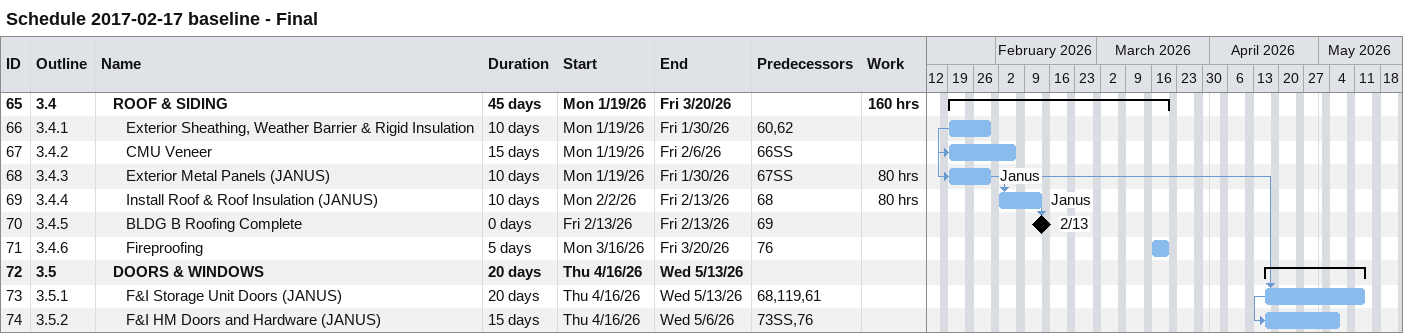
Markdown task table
Schedule 2017-02-17 baseline - Final

| ID | WBS | Task | Duration | Start | Finish | Predecessors | Resources | Work (h) |
|---|---|---|---|---|---|---|---|---|
| 65 | 3.4 | **ROOF & SIDING** | 45d | 2026-01-19 | 2026-03-20 |  |  | 160 |
| 66 | 3.4.1 | Exterior Sheathing, Weather Barrier & Rigid Insulation | 10d | 2026-01-19 | 2026-01-30 | 60, 62 |  |  |
| 67 | 3.4.2 | CMU Veneer | 15d | 2026-01-19 | 2026-02-06 | 66SS |  |  |
| 68 | 3.4.3 | Exterior Metal Panels (JANUS) | 10d | 2026-01-19 | 2026-01-30 | 67SS | Janus | 80 |
| 69 | 3.4.4 | Install Roof & Roof Insulation (JANUS) | 10d | 2026-02-02 | 2026-02-13 | 68 | Janus | 80 |
| 70 | 3.4.5 | BLDG B Roofing Complete | 0d | 2026-02-13 | 2026-02-13 | 69 |  |  |
| 71 | 3.4.6 | Fireproofing | 5d | 2026-03-16 | 2026-03-20 | 76 |  |  |
| 72 | 3.5 | **DOORS & WINDOWS** | 20d | 2026-04-16 | 2026-05-13 |  |  |  |
| 73 | 3.5.1 | F&I Storage Unit Doors (JANUS) | 20d | 2026-04-16 | 2026-05-13 | 68, 119, 61 |  |  |
| 74 | 3.5.2 | F&I HM Doors and Hardware (JANUS) | 15d | 2026-04-16 | 2026-05-06 | 73SS, 76 |  |  |
